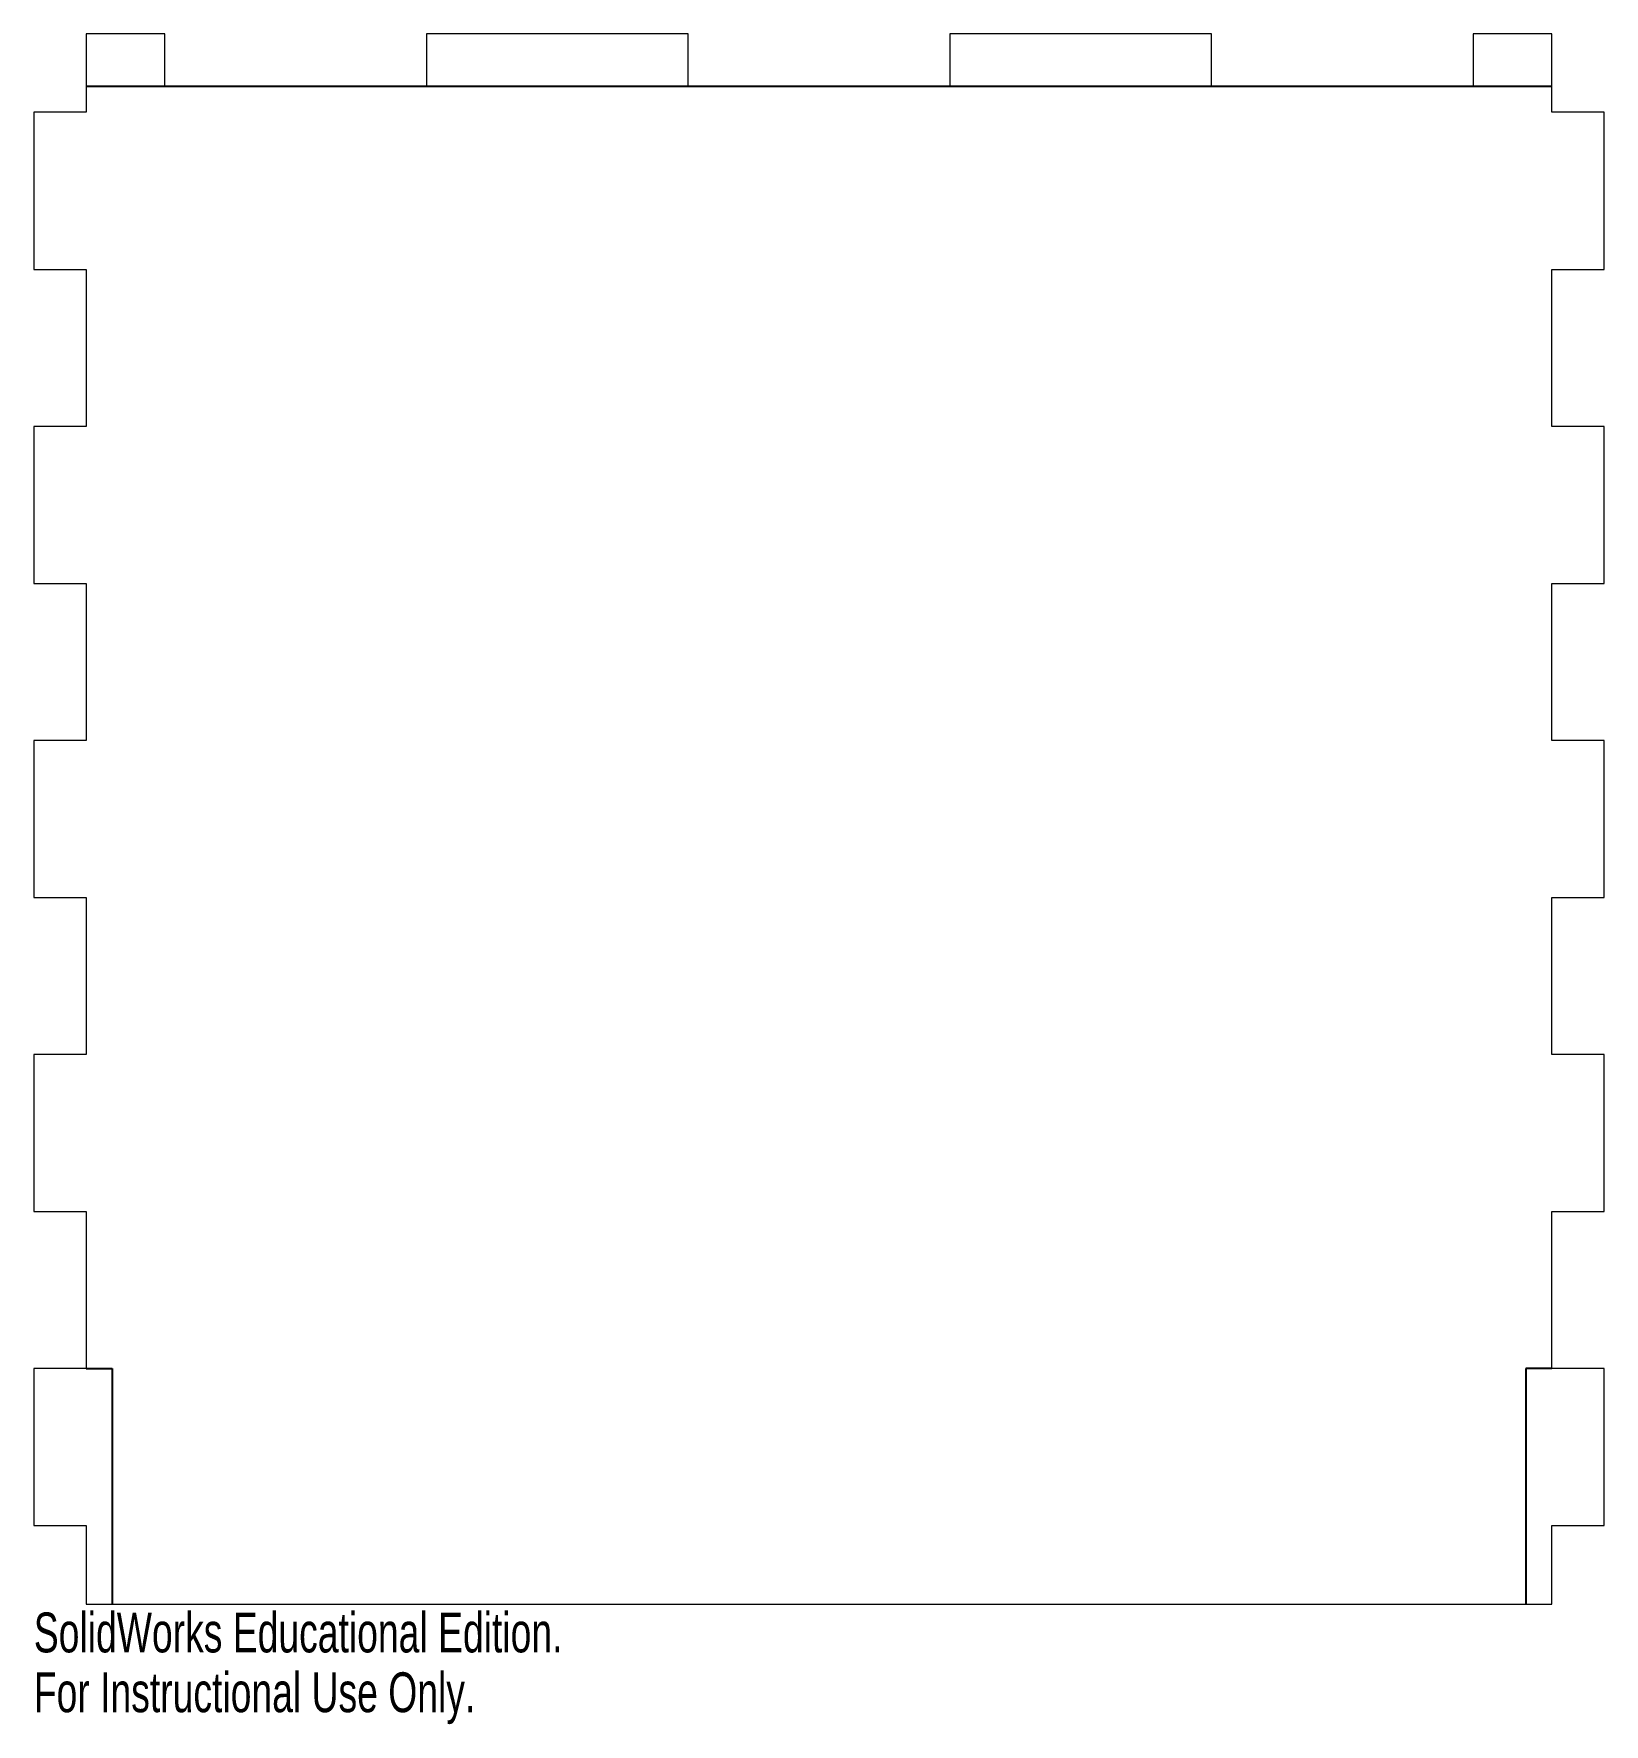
# Model space of a CAD drawing. Header units: inches. Extents: x -3.75 to 3.75, y -4.32 to 3.75.
import ezdxf

# ---------------------------------------------------------------- set-up
doc = ezdxf.new("R2010")
doc.units = ezdxf.units.IN
doc.header["$MEASUREMENT"] = 0
doc.styles.add('SLDTEXTSTYLE0', font='TXT', dxfattribs={"width": 0.7})

msp = doc.modelspace()

# ---------------------------------------------------------------- linework, layer by layer
at = {"color": 7, "linetype": 'Continuous', "lineweight": 15}
for p, q in [((-3.5, 3.75), (-3.5, 3.375)), ((-3.125, 3.75), (-3.5, 3.75)), ((-3.125, 3.5), (-3.125, 3.75)), ((-1.875, 3.75), (-1.875, 3.5)), ((-0.625, 3.75), (-1.875, 3.75)), ((-0.625, 3.5), (-0.625, 3.75)), ((0.625, 3.75), (0.625, 3.5)), ((1.875, 3.75), (0.625, 3.75)), ((1.875, 3.5), (1.875, 3.75)), ((3.125, 3.75), (3.125, 3.5)), ((3.5, 3.75), (3.125, 3.75)), ((3.5, 3.375), (3.5, 3.75)), ((-1.875, 3.5), (-3.125, 3.5)), ((0.625, 3.5), (-0.625, 3.5)), ((3.125, 3.5), (1.875, 3.5)), ((-3.75, 3.375), (-3.75, 2.625)), ((-3.5, 3.375), (-3.75, 3.375)), ((3.75, 3.375), (3.5, 3.375)), ((3.75, 2.625), (3.75, 3.375)), ((-3.75, 2.625), (-3.5, 2.625)), ((-3.5, 2.625), (-3.5, 1.875)), ((3.5, 2.625), (3.75, 2.625)), ((3.5, 1.875), (3.5, 2.625)), ((-3.75, 1.875), (-3.75, 1.125)), ((-3.5, 1.875), (-3.75, 1.875)), ((3.75, 1.875), (3.5, 1.875)), ((3.75, 1.125), (3.75, 1.875)), ((-3.75, 1.125), (-3.5, 1.125)), ((-3.5, 1.125), (-3.5, 0.375)), ((3.5, 1.125), (3.75, 1.125)), ((3.5, 0.375), (3.5, 1.125)), ((-3.75, 0.375), (-3.75, -0.375)), ((-3.5, 0.375), (-3.75, 0.375)), ((3.75, 0.375), (3.5, 0.375)), ((3.75, -0.375), (3.75, 0.375)), ((-3.75, -0.375), (-3.5, -0.375)), ((-3.5, -0.375), (-3.5, -1.125)), ((3.5, -0.375), (3.75, -0.375)), ((3.5, -1.125), (3.5, -0.375)), ((-3.75, -1.125), (-3.75, -1.875)), ((-3.5, -1.125), (-3.75, -1.125)), ((3.75, -1.125), (3.5, -1.125)), ((3.75, -1.875), (3.75, -1.125)), ((-3.75, -1.875), (-3.5, -1.875)), ((-3.5, -1.875), (-3.5, -2.625)), ((3.5, -1.875), (3.75, -1.875)), ((3.5, -2.625), (3.5, -1.875)), ((-3.75, -2.625), (-3.75, -3.375)), ((-3.5, -2.625), (-3.75, -2.625)), ((3.75, -2.625), (3.5, -2.625)), ((3.75, -3.375), (3.75, -2.625)), ((-3.75, -3.375), (-3.5, -3.375)), ((-3.5, -3.375), (-3.5, -3.75)), ((3.5, -3.75), (3.5, -3.375)), ((3.5, -3.375), (3.75, -3.375)), ((-3.5, -3.75), (3.5, -3.75))]:
    msp.add_line(p, q, dxfattribs=at)
at = {"color": 7, "linetype": 'Continuous'}
for p, q in [((-3.5, 3.5), (3.5, 3.5)), ((-3.5, -2.625), (-3.375, -2.625)), ((-3.375, -2.625), (-3.375, -3.75)), ((3.5, -2.625), (3.375, -2.625)), ((3.375, -2.625), (3.375, -3.75))]:
    msp.add_line(p, q, dxfattribs=at)

# ---------------------------------------------------------------- texts
at = {"color": 7, "linetype": 'Continuous', "char_height": 0.1903, "attachment_point": 1, "style": 'SLDTEXTSTYLE0'}
for s, insert in [('SolidWorks Educational Edition.', (-3.75, -3.7901)), ('For Instructional Use Only.', (-3.75, -4.0756))]:
    msp.add_mtext(s, dxfattribs=dict(at, insert=insert))

doc.saveas('drawing.dxf')
